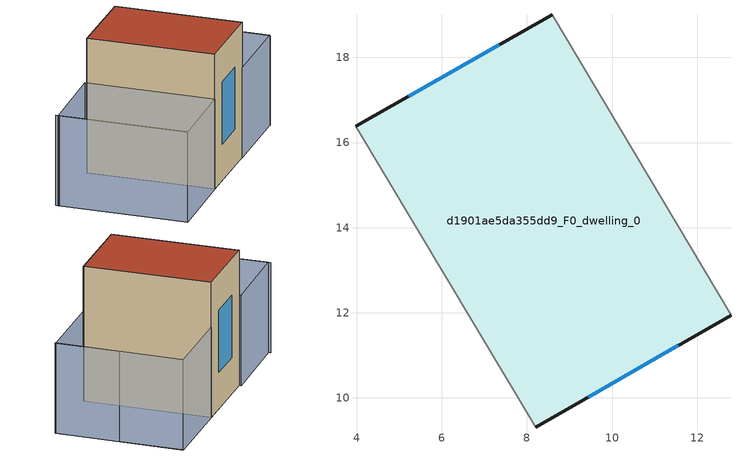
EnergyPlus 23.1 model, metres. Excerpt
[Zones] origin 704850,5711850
d1901ae5da355dd9_F0_dwelling_0
 floor ground (EU_floor_Construction): 12.79,11.95 8.59,19 3.97,16.38 8.2,9.31 z0
 wall outside (EU_wall_Construction): 3.97,16.38 8.59,19 / 12.79,11.95 8.2,9.31 z0:9
 wall adiabatic (EU_wall_Construction): 8.59,19 12.79,11.95 / 8.2,9.31 3.97,16.38 z0:9
 window (EU_Window_Construction): 5.22,17.09 7.34,18.3 / 11.56,11.24 9.44,10.02 z2.43:6.57
 roof outside (EU_roof_Construction): 8.59,19 12.79,11.95 8.2,9.31 3.97,16.38 z9
shading: 17.34,14.52 13.21,21.64 / -0.79,13.85 3.58,6.66 / 3.91,16.48 8.2,9.31 / 8.2,9.31 3.59,6.55 / 3.59,6.55 -0.71,13.72 / -0.71,13.72 3.91,16.48 / 13.2,21.67 17.32,14.54 / 17.32,14.54 12.71,11.88 / 12.71,11.88 8.59,19 / 8.59,19 13.2,21.67 z0:6
[Building]
EU S2 Campaign: North Axis=0; Terrain=City; Solar Distribution=FullExterior
[Site:Location]
London: Latitude=51.5; Longitude=-0.5; Time Zone=0; Elevation=25
[SizingPeriod:WeatherFileDays]
AnnualSizingPeriod: Begin Month=1; Begin Day of Month=1; End Month=12; End Day of Month=31; Day of Week for Start Day=Monday; Use Weather File Daylight Saving Period=No; Use Weather File Rain and Snow Indicators=No
[MATERIAL]
EU_InternalMass_Material: Roughness=MediumRough; Thickness=0.1; Conductivity=1; Density=1800; Specific Heat=900; Thermal Absorptance=0.9; Solar Absorptance=0.7; Visible Absorptance=0.7
[MATERIAL:NOMASS] Roughness=MediumRough; Thermal Absorptance=0.9; Solar Absorptance=0.7; Visible Absorptance=0.7
Name | Thermal Resistance
EU_wall_NoMass | 0.555556
EU_roof_NoMass | 0.510204
EU_floor_NoMass | 1.68919
[WINDOWMATERIAL:SIMPLEGLAZINGSYSTEM]
EU_Window_SimpleGlazing: UFactor=3.96; Solar Heat Gain Coefficient=0.85; Visible Transmittance=0.85
[CONSTRUCTION]
EU_wall_Construction: EU_wall_NoMass
EU_roof_Construction: EU_roof_NoMass
EU_floor_Construction: EU_floor_NoMass
EU_InternalMass_Construction: EU_InternalMass_Material
EU_Window_Construction: EU_Window_SimpleGlazing
[ZONE]
d1901ae5da355dd9_F0_dwelling_0: Type=1; Multiplier=1; Ceiling Height=autocalculate; Volume=392.434; Floor Area=autocalculate; Part of Total Floor Area=Yes
[INTERNALMASS]
d1901ae5da355dd9_F0_dwelling_0_EU_InternalMass: Construction=EU_InternalMass_Construction; Zone or ZoneList=d1901ae5da355dd9_F0_dwelling_0; Surface Area=43.6042
[OTHEREQUIPMENT]
EU_Step8_InternalGain_d1901ae5da355dd9_F0_dwelling_0_f000: Fuel Type=Electricity; Zone or ZoneList or Space or SpaceList=d1901ae5da355dd9_F0_dwelling_0; Schedule=EU_Step8_GainSchedule_d1901ae5da355dd9_F0_dwelling_0_f000; Design Level Calculation Method=Watts/Area; Power per Zone Floor Area=1; Fraction Latent=0; Fraction Radiant=0; Fraction Lost=0; Carbon Dioxide Generation Rate=0; EndUse Subcategory=EU_Step8_InternalGains
[ZONEVENTILATION:DESIGNFLOWRATE]
EU_ConstantAir_d1901ae5da355dd9_F0_dwelling_0: Zone or ZoneList or Space or SpaceList=d1901ae5da355dd9_F0_dwelling_0; Schedule=EU_AlwaysOn; Design Flow Rate Calculation Method=AirChanges/Hour; Air Changes per Hour=0.48; Ventilation Type=Natural; Fan Pressure Rise=0; Fan Total Efficiency=1; Constant Term Coefficient=1; Temperature Term Coefficient=0; Velocity Term Coefficient=0; Velocity Squared Term Coefficient=0; Minimum Indoor Temperature=-100; Maximum Indoor Temperature=100; Delta Temperature=-100; Minimum Outdoor Temperature=-100; Maximum Outdoor Temperature=100; Maximum Wind Speed=40
[HVACTEMPLATE:THERMOSTAT]
EU_HeatOnly_d1901ae5da355dd9_F0_dwelling_0: Constant Heating Setpoint=20; Constant Cooling Setpoint=50
[HVACTEMPLATE:ZONE:IDEALLOADSAIRSYSTEM]
d1901ae5da355dd9_F0_dwelling_0: Template Thermostat=EU_HeatOnly_d1901ae5da355dd9_F0_dwelling_0; System Availability Schedule=EU_AlwaysOn; Maximum Heating Supply Air Temperature=50; Minimum Cooling Supply Air Temperature=13; Maximum Heating Supply Air Humidity Ratio=0.0156; Minimum Cooling Supply Air Humidity Ratio=0.0077; Heating Limit=NoLimit; Cooling Limit=NoLimit; Heating Availability Schedule=EU_AlwaysOn; Cooling Availability Schedule=EU_CoolingOff; Dehumidification Control Type=ConstantSensibleHeatRatio; Cooling Sensible Heat Ratio=0.7; Dehumidification Setpoint=60; Humidification Control Type=None; Humidification Setpoint=30; Outdoor Air Method=None; Outdoor Air Flow Rate per Person=0.00944; Outdoor Air Flow Rate per Zone Floor Area=0; Outdoor Air Flow Rate per Zone=0; Demand Controlled Ventilation Type=None; Outdoor Air Economizer Type=NoEconomizer; Heat Recovery Type=None; Sensible Heat Recovery Effectiveness=0.7; Latent Heat Recovery Effectiveness=0.65
[SIZING:ZONE]
d1901ae5da355dd9_F0_dwelling_0: Zone Cooling Design Supply Air Temperature Input Method=SupplyAirTemperature; Zone Cooling Design Supply Air Temperature=13; Zone Heating Design Supply Air Temperature Input Method=SupplyAirTemperature; Zone Heating Design Supply Air Temperature=50; Zone Cooling Design Supply Air Humidity Ratio=0.008; Zone Heating Design Supply Air Humidity Ratio=0.008; Cooling Design Air Flow Method=DesignDay; Cooling Design Air Flow Rate=0; Cooling Minimum Air Flow per Zone Floor Area=0.000762; Cooling Minimum Air Flow=0; Cooling Minimum Air Flow Fraction=0.2; Heating Design Air Flow Method=DesignDay; Heating Design Air Flow Rate=0; Heating Maximum Air Flow per Zone Floor Area=0.002032; Heating Maximum Air Flow=0.141576; Heating Maximum Air Flow Fraction=0.3; Account for Dedicated Outdoor Air System=No; Dedicated Outdoor Air System Control Strategy=NeutralSupplyAir; Dedicated Outdoor Air Low Setpoint Temperature for Design=autosize; Dedicated Outdoor Air High Setpoint Temperature for Design=autosize; Zone Load Sizing Method=Sensible Load Only No Latent Load; Zone Latent Cooling Design Supply Air Humidity Ratio Input Method=HumidityRatioDifference; Zone Cooling Design Supply Air Humidity Ratio Difference=0.005; Zone Latent Heating Design Supply Air Humidity Ratio Input Method=HumidityRatioDifference; Zone Humidification Design Supply Air Humidity Ratio Difference=0.005
[SCHEDULE:CONSTANT]
Name | Hourly Value
EU_AlwaysOn | 1
EU_CoolingOff | 0
[SCHEDULE:FILE]
EU_Step8_GainSchedule_d1901ae5da355dd9_F0_dwelling_0_f000: File=../../schedules/d1901ae5da355dd9/d1901ae5da355dd9_F0_dwelling_0_f000_gain.csv; Column Number=1; Rows to Skip at Top=0; Number of Hours of Data=8760; Column Separator=Comma; Interpolate to Timestep=No; Minutes per Item=60; Adjust Schedule for Daylight Savings=Yes
